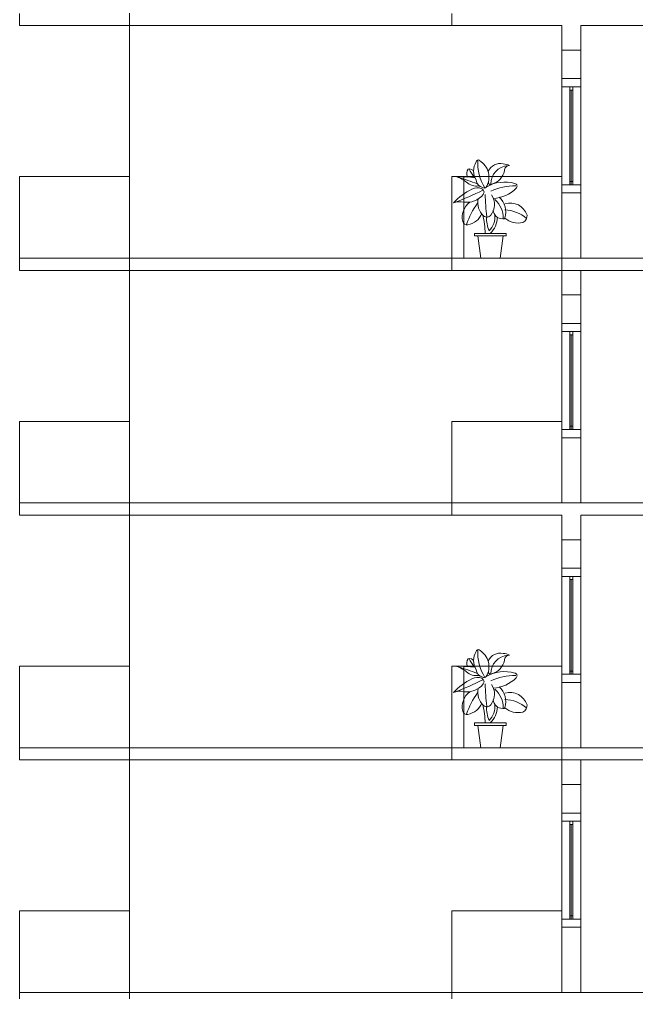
# Model space of a CAD drawing. Header units: inches. Extents: x 1090 to 1325, y 2 to 154.
# Drawn here: x 1159.71 to 1167.27, y 120.43 to 132.35 of the extents above; entities that cross this region are included whole.
import ezdxf

# ---------------------------------------------------------------- set-up
doc = ezdxf.new("R2010")
doc.units = ezdxf.units.IN
doc.header["$MEASUREMENT"] = 0
for name, color, linetype, lineweight in [('elev 1', 252, 'Continuous', 9), ('FUR', 250, 'Continuous', 9), ('walls', 250, 'Continuous', 18)]:
    doc.layers.add(name, color=color, linetype=linetype, lineweight=lineweight)
doc.layers.add('TREE', color=104, linetype='Continuous', lineweight=5, transparency=0.2)

# ---------------------------------------------------------------- blocks, each defined once
blk = doc.blocks.new('TS_TX4JCRY69AQAJP9D')
for points in [[(-6.53, 58.31, -0.41684), (-2.64, 42.51, -0.481912), (-4.59, 42.26, -0.342247), (-8.48, 46.64, -0.26696), (-8.48, 57.58, -0.497125), (-6.53, 58.56, -0.195283)], [(-9.94, 51.75, 0.381959), (-13.1, 53.21, 0.249129), (-13.59, 48.59, 0.62049)], [(-1.42, 51.99, -0.36006), (7.34, 56.37, -0.113892), (10.99, 55.39, 0.422729), (8.07, 52.23, -0.268696), (0.77, 44.21, -0.687609), (-1.18, 45.18, -0.377384)], [(-9.21, 48.1, 0.05535), (-19.67, 48.59, -0.08881), (-14.08, 45.42, 0.23543), (-6.78, 43.24, -1.125631)], [(-2.64, 42.51, -0.205137), (14.15, 44.69, -0.579639), (14.88, 41.78, -0.186386), (1.5, 35.7, 301.207595)], [(-5.07, 41.53, 0.218407), (-10.91, 41.29, 0.09322), (-21.62, 33.02, -0.162179), (-15.78, 33.51, 0.274354), (-4.34, 38.13, 0.46016), (-5.07, 41.53, 4.904044)], [(-7.26, 35.45, 0.266089), (-4.1, 25.24, 0.463079), (0.04, 25.73, 0.320357), (0.52, 37.89, -1.850789)], [(4.9, 36.43, -0.288425), (8.31, 24.02, -0.481191), (7.09, 23.54, -0.408348), (1.5, 28.64, -1.958987)], [(-12.13, 33.51, 0.289091), (-16.27, 21.84, 0.399896), (-13.35, 19.89, 0.255788), (-5.07, 26.7, 0.594079)], [(8.31, 32.54, -0.409266), (21.21, 25.73, -0.302318), (18.77, 21.35, -0.251187), (8.27, 23.91)], [(-4.6, 25.74, -0.042073), (-3.13, 14.78, 0.917888)], [(-2.4, 24.75, 0.10656), (-0.94, 16.24, 0.21569), (2.43, 25.89, -5.600516)], [(-0.21, 14.78, 0.198356), (3.97, 24.39, -2.314974)]]:
    blk.add_lwpolyline(points, format="xyb")
for points in [[(-7.75, 13.32), (-9.45, 13.32), (-9.45, 14.78), (7.34, 14.78)], [(7.34, 13.32), (9.04, 13.32), (9.04, 14.78), (-7.75, 14.78)], [(4.17, -0.05), (-5.8, -0.05), (-7.51, 13.32), (7.34, 13.32)], [(-4.34, -0.05), (5.63, -0.05), (7.34, 13.32), (-7.51, 13.32)]]:
    blk.add_lwpolyline(points)
for centre, radius, start, end in [((21.43, 57.01), 28.98, 176.9428, 211.1469), ((-2687067.84, -1613212.16), 3134149.15, 30.97983396, 30.97993766), ((11.25, 44.22), 11.21, 95.0843, 180.0844), ((-56.17, -76.79), 130.55, 68.231, 73.4336), ((-78.79, 186.44), 163.67, 290.6255, 296.9594), ((14.26, 9.69), 33.54, 89.3518, 115.0833), ((93.07, 38.41), 96.2, 180.1654, 188.1592), ((-7.75, 23.87), 15.09, 359.6677, 47.3562), ((38.19, 1.89), 55.36, 146.0833, 160.7574), ((6.97, 7.35), 21.58, 49.595, 86.4481)]:
    blk.add_arc(centre, radius, start, end)

msp = doc.modelspace()

# ---------------------------------------------------------------- linework, layer by layer
at = {"layer": 'elev 1'}
for p, q in [((1161.062, 108.426), (1161.062, 148.426)), ((1159.712, 132.426), (1159.712, 132.276)), ((1159.712, 132.276), (1165.007, 132.276)), ((1159.712, 129.426), (1159.712, 130.426)), ((1159.712, 130.426), (1161.062, 130.426)), ((1165.007, 129.426), (1165.007, 130.426)), ((1165.007, 130.426), (1166.357, 130.426)), ((1165.007, 129.426), (1159.712, 129.426)), ((1159.712, 129.426), (1159.712, 129.276)), ((1159.712, 129.276), (1165.007, 129.276)), ((1159.712, 126.426), (1159.712, 127.426)), ((1159.712, 127.426), (1161.062, 127.426)), ((1165.007, 126.426), (1165.007, 127.426)), ((1165.007, 127.426), (1166.357, 127.426)), ((1165.007, 126.426), (1159.712, 126.426)), ((1159.712, 126.426), (1159.712, 126.276)), ((1159.712, 126.276), (1165.007, 126.276)), ((1159.712, 123.426), (1159.712, 124.426)), ((1159.712, 124.426), (1161.062, 124.426)), ((1165.007, 123.426), (1165.007, 124.426)), ((1165.007, 124.426), (1166.357, 124.426)), ((1165.007, 123.426), (1159.712, 123.426)), ((1159.712, 123.426), (1159.712, 123.276)), ((1159.712, 123.276), (1165.007, 123.276)), ((1159.712, 120.426), (1159.712, 121.426)), ((1159.712, 121.426), (1161.062, 121.426)), ((1165.007, 120.426), (1165.007, 121.426)), ((1165.007, 121.426), (1166.357, 121.426)), ((1165.007, 120.426), (1159.712, 120.426)), ((1159.712, 120.426), (1159.712, 120.276))]:
    msp.add_line(p, q, dxfattribs=at)
at = {"layer": 'FUR'}
for p, q in [((1166.452, 131.526), (1166.452, 130.326)), ((1166.492, 131.526), (1166.452, 131.526)), ((1166.452, 131.526), (1166.452, 131.486)), ((1166.452, 131.486), (1166.492, 131.486)), ((1166.472, 131.486), (1166.472, 130.326)), ((1166.492, 131.526), (1166.492, 130.326)), ((1166.492, 131.486), (1166.492, 131.526)), ((1166.492, 130.366), (1166.452, 130.366)), ((1166.452, 130.366), (1166.452, 130.326)), ((1166.492, 130.326), (1166.492, 130.366)), ((1166.452, 130.326), (1166.492, 130.326)), ((1166.452, 128.526), (1166.452, 127.326)), ((1166.492, 128.526), (1166.452, 128.526)), ((1166.452, 128.526), (1166.452, 128.486)), ((1166.452, 128.486), (1166.492, 128.486)), ((1166.472, 128.486), (1166.472, 127.326)), ((1166.492, 128.526), (1166.492, 127.326)), ((1166.492, 128.486), (1166.492, 128.526)), ((1166.492, 127.366), (1166.452, 127.366)), ((1166.452, 127.366), (1166.452, 127.326)), ((1166.492, 127.326), (1166.492, 127.366)), ((1166.452, 127.326), (1166.492, 127.326)), ((1166.452, 125.526), (1166.452, 124.326)), ((1166.492, 125.526), (1166.452, 125.526)), ((1166.452, 125.526), (1166.452, 125.486)), ((1166.452, 125.486), (1166.492, 125.486)), ((1166.472, 125.486), (1166.472, 124.326)), ((1166.492, 125.526), (1166.492, 124.326)), ((1166.492, 125.486), (1166.492, 125.526)), ((1166.492, 124.366), (1166.452, 124.366)), ((1166.452, 124.366), (1166.452, 124.326)), ((1166.452, 124.326), (1166.492, 124.326)), ((1166.492, 124.326), (1166.492, 124.366)), ((1166.452, 122.526), (1166.452, 121.326)), ((1166.492, 122.526), (1166.452, 122.526)), ((1166.452, 122.526), (1166.452, 122.486)), ((1166.452, 122.486), (1166.492, 122.486)), ((1166.472, 122.486), (1166.472, 121.326)), ((1166.492, 122.526), (1166.492, 121.326)), ((1166.492, 122.486), (1166.492, 122.526)), ((1166.492, 121.366), (1166.452, 121.366)), ((1166.452, 121.366), (1166.452, 121.326)), ((1166.452, 121.326), (1166.492, 121.326)), ((1166.492, 121.326), (1166.492, 121.366))]:
    msp.add_line(p, q, dxfattribs=at)
at = {"layer": 'walls'}
for p, q in [((1165.007, 132.426), (1165.007, 132.276)), ((1165.007, 132.276), (1166.357, 132.276)), ((1166.357, 132.276), (1166.357, 129.426)), ((1166.587, 132.276), (1166.587, 129.426)), ((1171.117, 132.276), (1166.587, 132.276)), ((1166.357, 131.976), (1166.587, 131.976)), ((1166.587, 131.626), (1166.357, 131.626)), ((1166.587, 131.526), (1166.357, 131.526)), ((1165.007, 129.276), (1165.007, 130.426)), ((1165.157, 130.426), (1165.007, 130.426)), ((1165.157, 130.426), (1165.157, 129.421)), ((1166.357, 130.326), (1166.587, 130.326)), ((1166.357, 130.226), (1166.587, 130.226)), ((1175.894, 129.426), (1165.007, 129.426)), ((1166.357, 129.426), (1166.357, 126.426)), ((1166.587, 129.276), (1165.007, 129.276)), ((1166.587, 129.276), (1166.587, 126.426)), ((1171.117, 129.276), (1166.587, 129.276)), ((1166.357, 128.976), (1166.587, 128.976)), ((1166.587, 128.626), (1166.357, 128.626)), ((1166.587, 128.526), (1166.357, 128.526)), ((1166.357, 127.326), (1166.587, 127.326)), ((1166.357, 127.226), (1166.587, 127.226)), ((1166.357, 126.426), (1165.007, 126.426)), ((1165.007, 126.426), (1165.007, 126.276)), ((1175.894, 126.426), (1166.357, 126.426)), ((1177.246, 126.426), (1166.357, 126.426)), ((1165.007, 126.276), (1166.357, 126.276)), ((1166.357, 126.276), (1166.357, 123.426)), ((1166.587, 126.276), (1166.587, 123.426)), ((1171.117, 126.276), (1166.587, 126.276)), ((1166.357, 125.976), (1166.587, 125.976)), ((1166.587, 125.626), (1166.357, 125.626)), ((1166.587, 125.526), (1166.357, 125.526)), ((1165.007, 123.276), (1165.007, 124.426)), ((1165.157, 124.426), (1165.007, 124.426)), ((1165.157, 124.426), (1165.157, 123.421)), ((1166.357, 124.326), (1166.587, 124.326)), ((1166.357, 124.226), (1166.587, 124.226)), ((1175.894, 123.426), (1165.007, 123.426)), ((1166.357, 123.426), (1166.357, 120.426)), ((1166.587, 123.276), (1165.007, 123.276)), ((1166.587, 123.276), (1166.587, 120.426)), ((1171.117, 123.276), (1166.587, 123.276)), ((1166.357, 122.976), (1166.587, 122.976)), ((1166.587, 122.626), (1166.357, 122.626)), ((1166.587, 122.526), (1166.357, 122.526)), ((1166.357, 121.326), (1166.587, 121.326)), ((1166.357, 121.226), (1166.587, 121.226)), ((1166.357, 120.426), (1165.007, 120.426)), ((1165.007, 120.426), (1165.007, 120.276)), ((1175.894, 120.426), (1166.357, 120.426)), ((1177.246, 120.426), (1166.357, 120.426))]:
    msp.add_line(p, q, dxfattribs=at)

# ---------------------------------------------------------------- block references
at = {"layer": 'TREE', "xscale": 0.0210149276035744, "yscale": 0.0204757192096372, "zscale": 0.0015}
for p in [(1165.484, 129.427), (1165.484, 123.427)]:
    msp.add_blockref('TS_TX4JCRY69AQAJP9D', p, dxfattribs=at)

doc.saveas('drawing.dxf')
